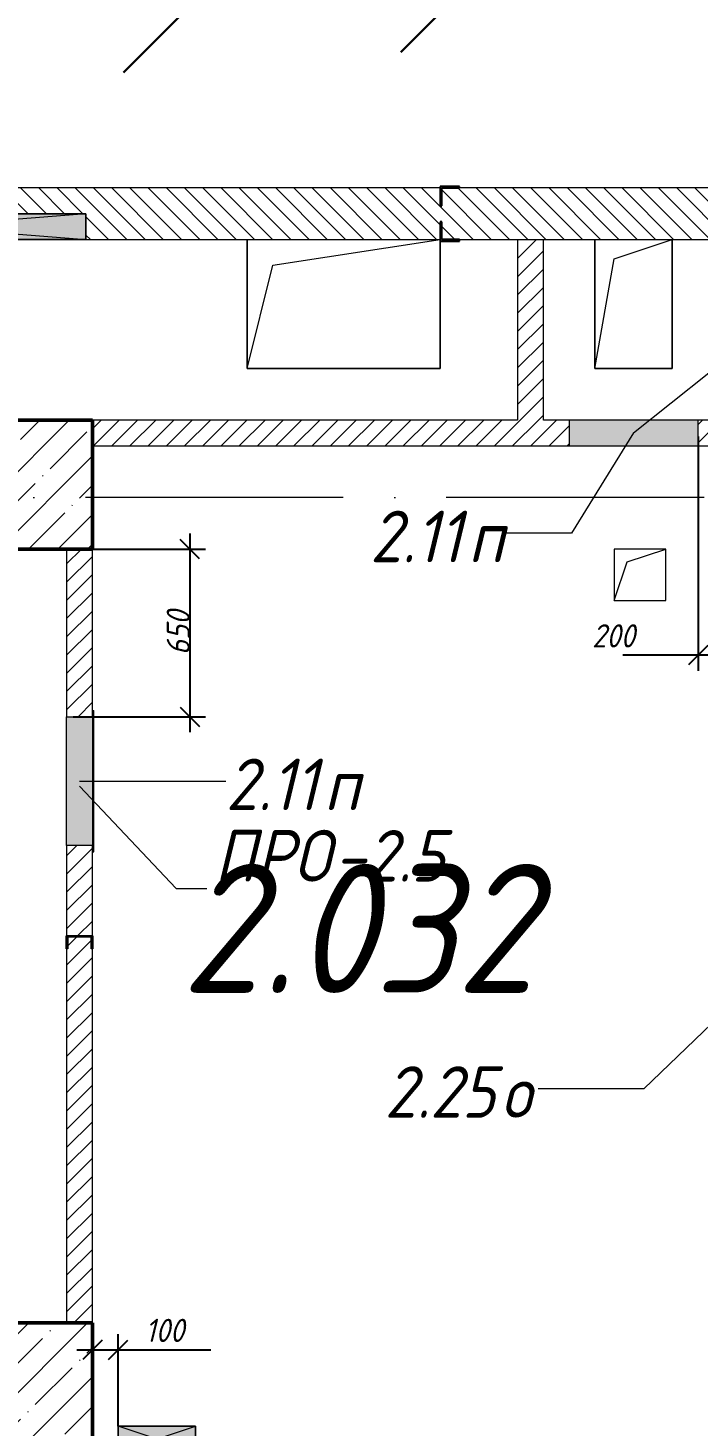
# Model space of a CAD drawing. Header units: millimetres. Extents: x -537608 to 253996, y -217170 to 186033.
# Drawn here: x -101398 to -98798, y 14105 to 19525 of the extents above; entities that cross this region are included whole.
import ezdxf

# ---------------------------------------------------------------- set-up
doc = ezdxf.new("R2010")
doc.units = ezdxf.units.MM
doc.linetypes.add('50_200_ШТРИХ_1Т_ш5_п1_п1_', pattern=[1400, 1000, -200, 0, -200])
for name, color, linetype, lineweight in [('2) окраска коммуникации', 152, 'Continuous', 30), ('A-____-____-DIMS', 7, 'Continuous', 9), ('A-DETL-GENF-OTLN', 7, 'Continuous', 9), ('A-FLOR-____-OTLN', 7, 'Continuous', 9), ('A-GENM-____-IDEN', 7, 'Continuous', 9), ('A-GENM-____-MCUT', 7, 'Continuous', 25), ('A-GENM-____-OTLN', 7, 'Continuous', 9), ('A-GENM-____-OTLN-1', 7, 'Continuous', 25), ('A-GLAZ-____-IDEN', 7, 'Continuous', 9), ('A-GLAZ-____-OTLN', 7, 'Continuous', 9), ('A-WALL-____-MCUT', 7, 'Continuous', 13), ('A-WALL-____-PATT-1', 7, 'Continuous', 9), ('A-WALL-FNSH-MCUT-1', 7, 'Continuous', 9), ('S-COLS-____-MCUT', 7, 'Continuous', 50), ('S-COLS-____-OTLN', 7, 'Continuous', 9), ('S-GRID-____-OTLN-1', 7, '50_200_ШТРИХ_1Т_ш5_п1_п1_', 9), ('Марки помещений', 7, 'Continuous', 9)]:
    doc.layers.add(name, color=color, linetype=linetype, lineweight=lineweight)
doc.layers.add('A-GLAZ-____-OTLN-1', color=7, linetype='Continuous', lineweight=9, true_color=0xc0c0c0)
doc.styles.add('ISOCPEUR_I_11', font='isocpeui.ttf', dxfattribs={"width": 0.9, "height": 200})
doc.styles.add('ISOCPEUR_I_2', font='isocpeui.ttf', dxfattribs={"width": 0.9, "height": 140})
doc.styles.add('ISOCPEUR_I_7', font='isocpeui.ttf', dxfattribs={"width": 0.9, "height": 90})
doc.dimstyles.new('ISO-1_8_0_9К_СРЕДНИЙ_Кладочные_1', dxfattribs={"dimscale": 304.8, "dimtxt": 89.638306, "dimasz": 0.246063, "dimexe": 0.19685, "dimexo": 0, "dimgap": 0, "dimtad": 1, "dimdec": 3, "dimrnd": 0.001, "dimdsep": 46, "dimtxsty": 'ISOCPEUR_I_7', "dimblk1": 'OBLIQUE', "dimblk2": 'OBLIQUE', "dimsah": 1, "dimcen": 0.09, "dimdle": 0.19685, "dimazin": 0, "dimtfac": 1, "dimtdec": 4, "dimtix": 1, "dimtmove": 0, "dimatfit": 3, "dimfxl": 1, "dimtvp": 1, "dimtolj": 1, "dimtzin": 0, "dimarcsym": 2})
doc.dimstyles.new('ISO-1_8_0_9К_СРЕДНИЙ_Кладочные_2', dxfattribs={"dimscale": 304.8, "dimtxt": 89.638306, "dimasz": 0.246063, "dimexe": 0.19685, "dimexo": 0, "dimgap": 0, "dimtad": 1, "dimdec": 3, "dimrnd": 0.001, "dimdsep": 46, "dimtxsty": 'ISOCPEUR_I_7', "dimblk1": 'OBLIQUE', "dimblk2": 'OBLIQUE', "dimsah": 1, "dimcen": 0.09, "dimdle": 0.19685, "dimazin": 0, "dimtfac": 1, "dimtdec": 4, "dimtix": 1, "dimtmove": 1, "dimatfit": 3, "dimfxl": 1, "dimtvp": 1, "dimtolj": 1, "dimtzin": 0, "dimarcsym": 2})
pattern_1 = [(45, (-184647.673, -45376.493), (-35.35534, 35.35534), [])]

# ---------------------------------------------------------------- blocks, each defined once
blk = doc.blocks.new('Фахверк_СКБ_Уголок - 200_3960-28268576-АР1_План отверстий 2 этажа в осях 1-64_Ю-ЯЯ')
at = {"layer": 'A-GENM-____-MCUT'}
for p, q in [((200, 156), (125, 156)), ((125, 156), (125, 81)), ((131, 81), (131, 150)), ((131, 150), (200, 150)), ((200, 150), (200, 156)), ((125, 81), (131, 81)), ((131, 19), (125, 19)), ((125, 19), (125, -56)), ((131, -50), (131, 19)), ((200, -50), (131, -50)), ((200, -56), (200, -50)), ((125, -56), (200, -56))]:
    blk.add_line(p, q, dxfattribs=at)
blk = doc.blocks.new('BSC_Колонна _Прямоугольная - 500х700-V107-АР1_План отверстий 2 этажа в осях 1-64_Ю-ЯЯ')
at = {"layer": 'S-COLS-____-OTLN'}
h = blk.add_hatch(dxfattribs=at)
h.set_pattern_fill('FP_120', color=256, style=0, pattern_type=2)
h.set_pattern_definition([(315, (-63131.04, 83150), (114.04925, 114.04925), []), (315, (-63131.04, 83035.95), (114.04925, 114.04925), [201.613, -40.323, 3.353, -36.97])])
h.paths.add_polyline_path([(-250, 350), (-250, -350), (250, -350), (250, 350)], flags=0)
at = {"layer": 'S-COLS-____-MCUT'}
for p, q in [((250, 350), (-250, 350)), ((-250, 350), (-250, -350)), ((250, -350), (250, 350)), ((-250, -350), (250, -350))]:
    blk.add_line(p, q, dxfattribs=at)
blk = doc.blocks.new('BSC_Колонна _Прямоугольная - 500х700-V127-АР1_План отверстий 2 этажа в осях 1-64_Ю-ЯЯ')
at = {"layer": 'S-COLS-____-OTLN'}
h = blk.add_hatch(dxfattribs=at)
h.set_pattern_fill('FP_140', color=256, style=0, pattern_type=2)
h.set_pattern_definition([(315, (-59631.04, 83150), (114.04925, 114.04925), []), (315, (-59631.04, 83035.95), (114.04925, 114.04925), [201.613, -40.323, 3.353, -36.97])])
h.paths.add_polyline_path([(-250, 350), (-250, -350), (250, -350), (250, 350)], flags=0)
at = {"layer": 'S-COLS-____-MCUT'}
for p, q in [((250, 350), (-250, 350)), ((-250, 350), (-250, -350)), ((250, -350), (250, 350)), ((-250, -350), (250, -350))]:
    blk.add_line(p, q, dxfattribs=at)
blk = doc.blocks.new('154_Фахверк_СКБ_Швеллер - Тип_100_3960-28333271-АР1_План отверстий 2 этажа в осях 1-64_Ю-ЯЯ')
at = {"layer": 'A-GENM-____-MCUT'}
for p, q in [((125, 50), (175, 50)), ((125, -50), (125, 50)), ((128, 47), (128, -47)), ((175, 47), (128, 47)), ((175, 50), (175, 47)), ((175, -50), (125, -50)), ((128, -47), (175, -47)), ((175, -47), (175, -50))]:
    blk.add_line(p, q, dxfattribs=at)
blk = doc.blocks.new('AR_Отверстие Ниша - Лючок-32401869-АР1_План отверстий 2 этажа в осях 1-64_Ю-ЯЯ')
at = {"layer": 'A-GLAZ-____-OTLN'}
blk.add_hatch(color=256, dxfattribs=at).paths.add_polyline_path([(250, 50), (-250, 50), (-250, -50), (250, -50)], flags=0)
for p, q in [((-250, 50), (250, 50)), ((-250, -50), (-250, 50)), ((250, 50), (250, -50)), ((250, -50), (-250, -50))]:
    blk.add_line(p, q, dxfattribs=at)
blk = doc.blocks.new('Л_Общий_Лючок - Лючок-29741473-АР1_План отверстий 2 этажа в осях 1-64_Ю-ЯЯ')
at = {"layer": 'A-GLAZ-____-OTLN-1'}
blk.add_hatch(color=256, dxfattribs=at).paths.add_polyline_path([(-24, -6), (524, -6), (524, 0), (-24, 0)], flags=0)
at = {"layer": 'A-GLAZ-____-OTLN'}
for p, q in [((-24, 0), (-24, -6)), ((524, 0), (524, -6)), ((-24, -6), (524, -6))]:
    blk.add_line(p, q, dxfattribs=at)
blk = doc.blocks.new('AR_Отверстие Ниша - Лючок-32401897-АР1_План отверстий 2 этажа в осях 1-64_Ю-ЯЯ')
at = {"layer": 'A-GLAZ-____-OTLN'}
blk.add_hatch(color=256, dxfattribs=at).paths.add_polyline_path([(250, -50), (250, 50), (-250, 50), (-250, -50), (-158, -50)], flags=0)
for p, q in [((250, 50), (-250, 50)), ((-250, 50), (-250, -50)), ((250, -50), (250, 50)), ((-250, -50), (250, -50))]:
    blk.add_line(p, q, dxfattribs=at)
blk = doc.blocks.new('AR_Отверстие прямоугольное _в плите_ - AR_Отверстие прямоугольное _в плите_-V159-АР1_План отверстий 2 этажа в осях 1-64_Ю-ЯЯ')
at = {"layer": 'A-GENM-____-OTLN'}
for p, q in [((-150, 250), (-150, -250)), ((-75, 175), (150, 250)), ((150, -250), (150, 250)), ((-150, -250), (-75, 175)), ((-150, -250), (150, -250))]:
    blk.add_line(p, q, dxfattribs=at)
blk = doc.blocks.new('AR_Отверстие прямоугольное _в плите_ - AR_Отверстие прямоугольное _в плите_-30459207-АР1_План отверстий 2 этажа в осях 1-64_Ю-ЯЯ')
at = {"layer": 'A-GENM-____-OTLN'}
for p, q in [((100, 100), (-100, 100)), ((-100, 100), (-100, -100)), ((-50, 50), (100, 100)), ((100, -100), (100, 100)), ((-100, -100), (-50, 50)), ((-100, -100), (100, -100))]:
    blk.add_line(p, q, dxfattribs=at)
blk = doc.blocks.new('AR_Отверстие прямоугольное _в плите_ - AR_Отверстие прямоугольное _в плите_-30552795-АР1_План отверстий 2 этажа в осях 1-64_Ю-ЯЯ')
at = {"layer": 'A-GENM-____-OTLN'}
for p, q in [((-375, 250), (-375, -250)), ((-275, 150), (375, 250)), ((375, -250), (375, 244)), ((-375, -250), (-275, 150)), ((-375, -250), (375, -250))]:
    blk.add_line(p, q, dxfattribs=at)
blk = doc.blocks.new('AR_Отверстие прямоугольное _в стене__БезПР - AR_Отверстие прямоугольное _в стене__БезПР-36427836-АР1_План отверстий 2 этажа в осях 1-64_Ю-ЯЯ')
at = {"layer": 'A-GLAZ-____-OTLN'}
blk.add_hatch(color=256, dxfattribs=at).paths.add_polyline_path([(150, 50), (-150, 50), (-150, -50), (150, -50)], flags=0)
at = {"layer": 'A-DETL-GENF-OTLN'}
for p, q in [((-150, -50), (-150, 50)), ((-150, 50), (150, 50)), ((150, 50), (-150, -50)), ((-150, 50), (150, -50)), ((150, 50), (-150, 50)), ((-150, 50), (-150, -50)), ((150, 50), (150, -50)), ((150, -50), (150, 50)), ((150, -50), (-150, -50)), ((-150, -50), (150, -50))]:
    blk.add_line(p, q, dxfattribs=at)
at = {"layer": 'A-GLAZ-____-OTLN'}
blk.add_line((150, 50), (-150, 50), dxfattribs=at)
blk = doc.blocks.new('AR_Отверстие прямоугольное _в стене_ - AR_Отверстие прямоугольное _в стене__ОВ-36940364-АР1_План отверстий 2 этажа в осях 1-64_Ю-ЯЯ')
at = {"layer": 'A-GLAZ-____-OTLN'}
blk.add_hatch(color=256, dxfattribs=at).paths.add_polyline_path([(625, -50), (625, 50), (-625, 50), (-625, -50)], flags=0)
at = {"layer": 'A-DETL-GENF-OTLN'}
for p, q in [((-625, -50), (-625, 50)), ((-625, 50), (625, 50)), ((625, 50), (-625, -50)), ((-625, 50), (625, -50)), ((625, 50), (-625, 50)), ((-625, 50), (-625, -50)), ((625, 50), (625, -50)), ((625, -50), (625, 50)), ((625, -50), (-625, -50)), ((-625, -50), (625, -50))]:
    blk.add_line(p, q, dxfattribs=at)
blk = doc.blocks.new('_Oblique')
at = {"color": 0, "linetype": 'ByBlock', "lineweight": -2}
blk.add_line((-0.5, -0.5), (0.5, 0.5), dxfattribs=at)
blk = doc.blocks.new('*D2271')
at = {"layer": 'A-____-____-DIMS', "color": 0, "lineweight": -2, "transparency": 16777216}
for p, q in [((-100769.2, 17564.5), (-100769.2, 16794.5)), ((-101147.7, 17504.5), (-100709.2, 17504.5)), ((-101222.3, 16854.5), (-100709.2, 16854.5))]:
    blk.add_line(p, q, dxfattribs=at)
at = {"layer": 'Defpoints', "color": 0, "transparency": 16777216}
for p in [(-101147.7, 17504.5), (-101222.3, 16854.5), (-100769.2, 16854.5)]:
    blk.add_point(p, dxfattribs=at)
at = {"layer": 'A-____-____-DIMS', "color": 0, "lineweight": -2, "transparency": 16777216, "xscale": 75, "yscale": 75, "zscale": 75}
for p, rotation in [((-100769.2, 17504.5), 90), ((-100769.2, 16854.5), 270)]:
    blk.add_blockref('_Oblique', p, dxfattribs=dict(at, rotation=rotation))
at = {"layer": 'A-____-____-DIMS', "color": 0, "transparency": 16777216, "insert": (-100814.2, 17179.5), "char_height": 90, "width": 409.578, "attachment_point": 5, "rotation": 90, "style": 'ISOCPEUR_I_7'}
blk.add_mtext('\\A1;650', dxfattribs=at)
blk = doc.blocks.new('*D2273')
at = {"layer": 'A-____-____-DIMS', "color": 0, "lineweight": -2, "transparency": 16777216}
for p, q in [((-98797.7, 17941.1), (-98797.7, 17032.9)), ((-98597.7, 17083.8), (-98597.7, 17152.9)), ((-98797.7, 17092.9), (-99090.1, 17092.9)), ((-98597.7, 17092.9), (-98857.7, 17092.9))]:
    blk.add_line(p, q, dxfattribs=at)
at = {"layer": 'Defpoints', "color": 0, "transparency": 16777216}
for p in [(-98797.7, 17941.1), (-98597.7, 17092.9), (-98597.7, 17083.8)]:
    blk.add_point(p, dxfattribs=at)
at = {"layer": 'A-____-____-DIMS', "color": 0, "lineweight": -2, "transparency": 16777216, "xscale": 75, "yscale": 75, "zscale": 75, "rotation": 180}
blk.add_blockref('_Oblique', (-98797.7, 17092.9), dxfattribs=at)
at = {"layer": 'A-____-____-DIMS', "color": 0, "lineweight": -2, "transparency": 16777216, "xscale": 75, "yscale": 75, "zscale": 75}
blk.add_blockref('_Oblique', (-98597.7, 17092.9), dxfattribs=at)
at = {"layer": 'A-____-____-DIMS', "color": 0, "transparency": 16777216, "insert": (-99208.9, 17212.9), "char_height": 90, "width": 409.578, "attachment_point": 1, "line_spacing_factor": 1.149209, "style": 'ISOCPEUR_I_7'}
blk.add_mtext('\\A1;200', dxfattribs=at)
blk = doc.blocks.new('*D2350')
at = {"layer": 'A-____-____-DIMS', "color": 0, "lineweight": -2, "transparency": 16777216}
for p, q in [((-101147.7, 14391.3), (-101147.7, 14460.4)), ((-101047.7, 14104.5), (-101047.7, 14460.4)), ((-101207.7, 14400.4), (-101047.7, 14400.4)), ((-101047.7, 14400.4), (-100688.6, 14400.4))]:
    blk.add_line(p, q, dxfattribs=at)
at = {"layer": 'Defpoints', "color": 0, "transparency": 16777216}
for p in [(-101147.7, 14391.3), (-101047.7, 14400.4), (-101047.7, 14104.5)]:
    blk.add_point(p, dxfattribs=at)
at = {"layer": 'A-____-____-DIMS', "color": 0, "lineweight": -2, "transparency": 16777216, "xscale": 75, "yscale": 75, "zscale": 75, "rotation": 180}
blk.add_blockref('_Oblique', (-101147.7, 14400.4), dxfattribs=at)
at = {"layer": 'A-____-____-DIMS', "color": 0, "lineweight": -2, "transparency": 16777216, "xscale": 75, "yscale": 75, "zscale": 75}
blk.add_blockref('_Oblique', (-101047.7, 14400.4), dxfattribs=at)
at = {"layer": 'A-____-____-DIMS', "color": 0, "transparency": 16777216, "insert": (-100942.8, 14520.4), "char_height": 90, "width": 368.207, "attachment_point": 1, "line_spacing_factor": 1.149209, "style": 'ISOCPEUR_I_7'}
blk.add_mtext('\\A1;100', dxfattribs=at)

msp = doc.modelspace()

# ---------------------------------------------------------------- hatches: boundary and pattern name
at = {"layer": '2) окраска коммуникации'}
h = msp.add_hatch(dxfattribs=at)
h.set_pattern_fill('ANSI31', color=5, scale=222)
h.set_pattern_definition([(45, (-124537.44, -12133.2), (-498.404, 498.404), [])])
edge = h.paths.add_edge_path()
edge.add_spline(control_points=[(-109796.4477, 19603.2363), (-109405.6613, 19107.1486), (-108761.3909, 19603.2363), (-107937.5714, 19096.5941), (-107124.3121, 19719.3418), (-105973.0766, 19297.1394), (-105025.7387, 19476.528), (-104061.0659, 19152.9749), (-103149.2498, 19549.1626), (-100993.5717, 19264.9514), (-99394.5926, 19502.6644), (-98286.8285, 19807.5485), (-97136.7694, 19486.1402), (-96003.6246, 19418.533), (-94971.956, 19181.9077), (-94413.8399, 18252.3087), (-94413.8399, 16807.5485), (-94176.2923, 15728.4895), (-94632.9321, 15491.8643), (-93821.1271, 14274.9347), (-94835.883, 13666.4699), (-94345.6117, 12004.82), (-94734.6023, 11294.9437), (-94311.7863, 10707.5485), (-93009.516, 10263.9339), (-92992.6033, 11142.8275), (-92096.6725, 11548.4707), (-92096.6725, 13238.6514), (-92738.9143, 13576.6874), (-92096.6725, 14269.6612), (-92738.9143, 15114.752), (-92096.6725, 15807.7258), (-92823.4779, 16807.5485), (-92096.6725, 17548.6119), (-93309.5707, 18024.6169), (-93309.5707, 17700.7281), (-94024.2719, 17903.5497), (-94024.2719, 18507.5485), (-94091.9227, 19323.3009), (-94091.9227, 19807.5485), (-93686.3314, 21039.9453), (-93855.4569, 21834.3299), (-94362.8348, 22189.2677), (-95022.4271, 22375.1875), (-96003.3592, 22375.1875), (-96832.0769, 22358.2857), (-97660.7947, 22578.0091), (-98032.8726, 23304.7872), (-97863.7456, 24538.6186), (-97204.1548, 25557.5485), (-95461.5629, 25829.2748), (-94954.1834, 26944.7936), (-94700.4944, 27874.3926), (-94328.4181, 28195.5275), (-94497.5436, 29158.9302), (-93702.6512, 29192.7338), (-92890.8446, 29378.6536), (-92958.4954, 30663.1904), (-93499.3899, 31262.2493), (-92349.3324, 32935.5282), (-93397.9153, 33611.6002), (-92349.3324, 34575.0036), (-93093.4882, 35521.5044), (-92096.6725, 37059.5682), (-92096.6725, 37059.5682), (-92364.3144, 38251.0368), (-93057.7305, 39417.2617), (-94224.7007, 38774.9933), (-95205.6328, 39282.0473), (-96372.603, 38690.4843), (-98030.0385, 39518.6725), (-99044.796, 39214.4401), (-100296.3282, 38470.7602), (-99517.6765, 36837.5485), (-100160.3545, 35574.8853), (-98908.8223, 34374.8575), (-100278.7435, 32716.5485), (-99077.9478, 31281.8273), (-100177.604, 30365.5485), (-99095.1973, 28759.0309), (-100111.1343, 27453.1256), (-99755.9707, 26540.4284), (-99942.0089, 25965.7665), (-100770.7266, 25678.4359), (-102174.4731, 26202.3924), (-102732.5892, 25661.5341), (-103831.9102, 26286.9014), (-104203.9865, 25644.6323), (-105151.0932, 26337.6068), (-106346.6725, 24924.7495), (-104916.4898, 23238.2601), (-105406.955, 22181.3397), (-104798.1024, 21750.5485), (-105609.9075, 21237.5485), (-105609.9075, 20348.0516), (-106709.2269, 20263.5426), (-107030.5667, 20669.1858), (-107740.8955, 20297.3462), (-108248.275, 20990.3207), (-108958.6038, 20500.1678), (-109702.7596, 20314.248), (-109796.4477, 19603.2363)], knot_values=[0, 0, 0, 0, 1, 2, 3, 4, 5, 6, 7, 8, 9, 10, 11, 12, 13, 14, 15, 16, 17, 18, 19, 20, 21, 22, 23, 24, 25, 26, 27, 28, 29, 30, 31, 32, 33, 34, 35, 36, 37, 38, 39, 40, 41, 42, 43, 44, 45, 46, 47, 48, 49, 50, 51, 52, 53, 54, 55, 56, 57, 58, 59, 60, 61, 62, 63, 64, 65, 66, 67, 68, 69, 70, 71, 72, 73, 74, 75, 76, 77, 78, 79, 80, 81, 82, 83, 84, 85, 86, 87, 88, 89, 90, 91, 92, 93, 94, 95, 96, 97, 98, 99, 99, 99, 99], degree=3, periodic=0)
edge = h.paths.add_edge_path(flags=16)
edge.add_arc((-101992.4495, 21054.5161), 1274.5672, 125, 235, ccw=False)
edge.add_arc((-102056.9899, 23050.4715), 1162.0444, 125, 235, ccw=False)
edge.add_arc((-101314.1845, 23739.4222), 1433.6455, 59.4317392, 169.4317391, ccw=False)
edge.add_arc((-101696.08, 23285.0083), 2021.4887, -53.3391216, 56.6608783, ccw=False)
edge.add_arc((-101432.1512, 21092.0497), 1102.6336, -78.7902966, 31.2097033, ccw=False)
edge.add_arc((-101970.655, 20537.6075), 919.0678, 215, 325, ccw=False)
edge = h.paths.add_edge_path(flags=16)
edge.add_arc((-96550.6013, 29272.3181), 1174.7616, 125, 235, ccw=False)
edge.add_arc((-95978.8453, 32013.487), 2171.5877, 125, 235, ccw=False)
edge.add_arc((-96310.0507, 35098.1976), 1594.1487, 125, 235, ccw=False)
edge.add_arc((-96112.4881, 36410.2191), 1111.9458, 70.3179919, 180.3179918, ccw=False)
edge.add_arc((-95890.6898, 36311.381), 1155.9508, -27.5911346, 82.4088653, ccw=False)
edge.add_arc((-95767.891, 34488.2427), 1572.0517, -55, 55, ccw=False)
edge.add_arc((-95921.7966, 31692.944), 1840.3779, -55, 55, ccw=False)
edge.add_arc((-95987.1671, 29572.8705), 1277.4016, -81.3467367, 28.6532632, ccw=False)
edge.add_arc((-96509.6966, 28810.4622), 872.5123, 215, 325, ccw=False)
at = {"layer": 'A-WALL-____-PATT-1'}
h = msp.add_hatch(dxfattribs=at)
h.set_pattern_fill('FP_6', color=256, style=0, pattern_type=2)
h.set_pattern_definition([(135, (-184647.673, -45376.493), (-35.35534, -35.35534), [])])
h.paths.add_polyline_path([(-95397.6725, 18704.5485), (-95397.6725, 18904.5485), (-99791.6725, 18904.5485), (-99791.6725, 18835.5485), (-99797.6725, 18835.5485), (-99797.6725, 18904.5485), (-103047.6725, 18904.5485), (-103047.6725, 18704.5485), (-102422.6725, 18704.5485), (-102422.6725, 18804.5485), (-101172.6725, 18804.5485), (-101172.6725, 18704.5485), (-99797.6725, 18704.5485), (-99797.6725, 18773.5485), (-99791.6725, 18773.5485), (-99791.6725, 18704.5485), (-95597.6725, 18704.5485)], flags=0)
h.paths.add_polyline_path([(-104672.6725, 18704.5485), (-104147.6725, 18704.5485), (-104147.6725, 18904.5485), (-104741.6725, 18904.5485), (-104741.6725, 18835.5485), (-104747.6725, 18835.5485), (-104747.6725, 18773.5485), (-104741.6725, 18773.5485), (-104741.6725, 18704.5485)], flags=0)
h.paths.add_polyline_path([(-106247.6725, 18704.5485), (-106247.6725, 18904.5485), (-109697.6725, 18904.5485), (-109697.6725, 18704.5485), (-106892.8243, 18704.5485)], flags=0)
h = msp.add_hatch(dxfattribs=at)
h.set_pattern_fill('FP_5', color=256, style=0, pattern_type=2)
h.set_pattern_definition(pattern_1)
h.paths.add_polyline_path([(-99397.6725, 18004.5485), (-99397.6725, 18704.5485), (-99497.6725, 18704.5485), (-99497.6725, 18004.5485)], flags=0)
h = msp.add_hatch(dxfattribs=at)
h.set_pattern_fill('FP_5', color=256, style=0, pattern_type=2)
h.set_pattern_definition(pattern_1)
h.paths.add_polyline_path([(-96097.6725, 17904.5485), (-96097.6725, 18004.5485), (-98797.6725, 18004.5485), (-98797.6725, 17904.5485), (-96287.8203, 17904.5485)], flags=0)
h.paths.add_polyline_path([(-99297.6725, 17904.5485), (-99297.6725, 18004.5485), (-101147.6725, 18004.5485), (-101147.6725, 17904.5485), (-99822.8216, 17904.5485)], flags=0)
h = msp.add_hatch(dxfattribs=at)
h.set_pattern_fill('FP_5', color=256, style=0, pattern_type=2)
h.set_pattern_definition(pattern_1)
h.paths.add_polyline_path([(-101247.6725, 14504.5485), (-101147.6725, 14504.5485), (-101147.6725, 15954.5485), (-101150.6725, 15954.5485), (-101150.6725, 16001.5485), (-101244.6725, 16001.5485), (-101244.6725, 15954.5485), (-101247.6725, 15954.5485), (-101247.6725, 15076.9231)], flags=0)
h.paths.add_polyline_path([(-101150.6725, 16004.5485), (-101147.6725, 16004.5485), (-101147.6725, 16354.5485), (-101247.6725, 16354.5485), (-101247.6725, 16004.5485), (-101244.481, 16004.5485)], flags=0)
h.paths.add_polyline_path([(-101247.6725, 16854.5485), (-101147.6725, 16854.5485), (-101147.6725, 17504.5485), (-101247.6725, 17504.5485)], flags=0)

# ---------------------------------------------------------------- linework, layer by layer
at = {"layer": 'A-FLOR-____-OTLN'}
for p, q in [((-100547.6725, 18204.5485), (-100547.6725, 18704.5485)), ((-99197.6725, 18204.5485), (-99197.6725, 18704.5485)), ((-98897.6725, 18704.5485), (-98897.6725, 18204.5485)), ((-99797.6725, 18698.5485), (-99797.6725, 18204.5485)), ((-99797.6725, 18204.5485), (-100547.6725, 18204.5485)), ((-98897.6725, 18204.5485), (-99197.6725, 18204.5485))]:
    msp.add_line(p, q, dxfattribs=at)
at = {"layer": 'A-GENM-____-IDEN'}
for p, q in [((-99047.6725, 17954.5485), (-98756.2635, 18187.2268)), ((-101197.6725, 16585.749), (-100823.1425, 16188.1481)), ((-100823.1425, 16188.1481), (-100703.5564, 16188.1481))]:
    msp.add_line(p, q, dxfattribs=at)
at = {"layer": 'A-GLAZ-____-IDEN'}
for p, q in [((-99047.6725, 17954.5485), (-99288.2209, 17565.5714)), ((-99288.2209, 17565.5714), (-99546.3123, 17565.5714)), ((-101197.6725, 16604.5485), (-100630.1225, 16604.5485)), ((-98547.6725, 15854.5485), (-99007.6788, 15411.8525)), ((-99007.6788, 15411.8525), (-99418.5948, 15411.8525))]:
    msp.add_line(p, q, dxfattribs=at)
at = {"layer": 'A-WALL-____-MCUT'}
for p, q in [((-99797.6725, 18904.5485), (-103047.6725, 18904.5485)), ((-95397.6725, 18904.5485), (-99722.6725, 18904.5485)), ((-101172.6725, 18704.5485), (-99797.6725, 18704.5485)), ((-99722.6725, 18704.5485), (-95597.6725, 18704.5485))]:
    msp.add_line(p, q, dxfattribs=at)
at = {"layer": 'A-WALL-FNSH-MCUT-1'}
for p, q in [((-99497.6725, 18704.5485), (-99497.6725, 18004.5485)), ((-99397.6725, 18004.5485), (-99397.6725, 18704.5485)), ((-99497.6725, 18004.5485), (-101147.6725, 18004.5485)), ((-99297.6725, 18004.5485), (-99397.6725, 18004.5485)), ((-96097.6725, 18004.5485), (-98797.6725, 18004.5485)), ((-101147.6725, 17904.5485), (-99297.6725, 17904.5485)), ((-98797.6725, 17904.5485), (-98597.6725, 17904.5485)), ((-101247.6725, 17504.5485), (-101247.6725, 16854.5485)), ((-101147.6725, 16854.5485), (-101147.6725, 17504.5485)), ((-101247.6725, 16354.5485), (-101247.6725, 16004.5485)), ((-101147.6725, 16004.5485), (-101147.6725, 16354.5485)), ((-101247.6725, 15954.5485), (-101247.6725, 14504.5485)), ((-101147.6725, 14504.5485), (-101147.6725, 15954.5485))]:
    msp.add_line(p, q, dxfattribs=at)
at = {"layer": 'S-GRID-____-OTLN-1'}
msp.add_line((-80573.2659, 17704.5485), (-189316.4427, 17704.5485), dxfattribs=at)

# ---------------------------------------------------------------- block references
at = {"layer": 'A-GENM-____-OTLN'}
for name, p in [('AR_Отверстие прямоугольное _в плите_ - AR_Отверстие прямоугольное _в плите_-30552795-АР1_План отверстий 2 этажа в осях 1-64_Ю-ЯЯ', (-100172.6725, 18454.5485)), ('AR_Отверстие прямоугольное _в плите_ - AR_Отверстие прямоугольное _в плите_-V159-АР1_План отверстий 2 этажа в осях 1-64_Ю-ЯЯ', (-99047.6725, 18454.5485)), ('AR_Отверстие прямоугольное _в плите_ - AR_Отверстие прямоугольное _в плите_-30459207-АР1_План отверстий 2 этажа в осях 1-64_Ю-ЯЯ', (-99022.6417, 17404.5485))]:
    msp.add_blockref(name, p, dxfattribs=at)
at = {"layer": 'A-GENM-____-OTLN-1'}
msp.add_blockref('Фахверк_СКБ_Уголок - 200_3960-28268576-АР1_План отверстий 2 этажа в осях 1-64_Ю-ЯЯ', (-99922.6725, 18754.5485), dxfattribs=at)
at = {"layer": 'A-GENM-____-OTLN-1', "rotation": 269.9999999999999}
msp.add_blockref('154_Фахверк_СКБ_Швеллер - Тип_100_3960-28333271-АР1_План отверстий 2 этажа в осях 1-64_Ю-ЯЯ', (-101197.6725, 16129.5485), dxfattribs=at)
at = {"layer": 'A-GLAZ-____-OTLN'}
for name, p in [('AR_Отверстие прямоугольное _в стене_ - AR_Отверстие прямоугольное _в стене__ОВ-36940364-АР1_План отверстий 2 этажа в осях 1-64_Ю-ЯЯ', (-101797.6725, 18754.5485)), ('AR_Отверстие Ниша - Лючок-32401897-АР1_План отверстий 2 этажа в осях 1-64_Ю-ЯЯ', (-99047.6725, 17954.5485))]:
    msp.add_blockref(name, p, dxfattribs=at)
for name, p, rotation in [('Л_Общий_Лючок - Лючок-29741473-АР1_План отверстий 2 этажа в осях 1-64_Ю-ЯЯ', (-101147.6725, 16354.5485), 89.9999999999999), ('AR_Отверстие Ниша - Лючок-32401869-АР1_План отверстий 2 этажа в осях 1-64_Ю-ЯЯ', (-101197.6725, 16604.5485), 269.9999999999999), ('AR_Отверстие прямоугольное _в стене__БезПР - AR_Отверстие прямоугольное _в стене__БезПР-36427836-АР1_План отверстий 2 этажа в осях 1-64_Ю-ЯЯ', (-100897.6725, 14054.5485), 180)]:
    msp.add_blockref(name, p, dxfattribs=dict(at, rotation=rotation))
at = {"layer": 'S-COLS-____-OTLN', "rotation": 89.9999999999999}
for name, p in [('BSC_Колонна _Прямоугольная - 500х700-V107-АР1_План отверстий 2 этажа в осях 1-64_Ю-ЯЯ', (-101497.6725, 17754.5485)), ('BSC_Колонна _Прямоугольная - 500х700-V127-АР1_План отверстий 2 этажа в осях 1-64_Ю-ЯЯ', (-101497.6725, 14254.5485))]:
    msp.add_blockref(name, p, dxfattribs=at)

# ---------------------------------------------------------------- texts
at = {"layer": 'A-GENM-____-IDEN', "char_height": 200, "attachment_point": 1, "style": 'ISOCPEUR_I_11'}
for s, insert, width in [('ПРО', (-100673.963, 16415.2642), 562.784625), ('-2.5', (-100209.6193, 16415.2642), 548.35425)]:
    msp.add_mtext(s, dxfattribs=dict(at, insert=insert, width=width))
at = {"layer": 'A-GLAZ-____-IDEN', "char_height": 200, "attachment_point": 1, "style": 'ISOCPEUR_I_11'}
for s, insert, width in [('2.11', (-100070.6709, 17653.186), 461.772), ('\\fISOCPEUR|b0|i1|c204|p34|;\\W.9;п', (-99689.6709, 17653.186), 158.734125), ('2.11', (-100630.1225, 16692.1631), 461.772), ('\\fISOCPEUR|b0|i1|c204|p34|;\\W.9;п', (-100249.1225, 16692.1631), 158.734125), ('2.25', (-100014.0493, 15499.4671), 548.35425), ('\\fISOCPEUR|b0|i1|c204|p34|;\\W.9;о', (-99561.6118, 15499.4671), 158.734125)]:
    msp.add_mtext(s, dxfattribs=dict(at, insert=insert, width=width))
at = {"layer": 'Марки помещений', "insert": (-100803.3692, 16283.7406), "char_height": 500, "width": 785.65375, "attachment_point": 1, "style": 'ISOCPEUR_I_2'}
msp.add_mtext('2.032', dxfattribs=at)

# ---------------------------------------------------------------- dimensions: what is measured, and where the dimension line sits
at = {"layer": 'A-____-____-DIMS'}
for base, p1, p2, override, picture, middle in [((-98597.6725, 17092.8775), (-98797.6725, 17941.1487), (-98597.6725, 17083.7815), {"dimpost": '<>', "dimfxl": 880.385422}, '*D2273', (-99004.0743, 17092.8775)), ((-101047.6725, 14400.389), (-101147.6725, 14391.293), (-101047.6725, 14104.5485), {"dimpost": '<>', "dimfxl": 303.681388}, '*D2350', (-100758.7113, 14400.389))]:
    dim = msp.add_linear_dim(base=base, p1=p1, p2=p2, dimstyle='ISO-1_8_0_9К_СРЕДНИЙ_Кладочные_1', override=override, dxfattribs=at)
    dim.commit()
    dim.dimension.update_dxf_attribs({"geometry": picture, "text_midpoint": middle, "dimtype": 160})
dim = msp.add_linear_dim(base=(-100769.1865, 16854.5485), p1=(-101147.6725, 17504.5485), p2=(-101222.3053, 16854.5485), angle=90, dimstyle='ISO-1_8_0_9К_СРЕДНИЙ_Кладочные_2', override={"dimpost": '<>', "dimfxl": 654.270628}, dxfattribs=at)
dim.commit()
dim.dimension.update_dxf_attribs({"geometry": '*D2271', "text_midpoint": (-100814.1865, 17179.5485)})

doc.saveas('drawing.dxf')
